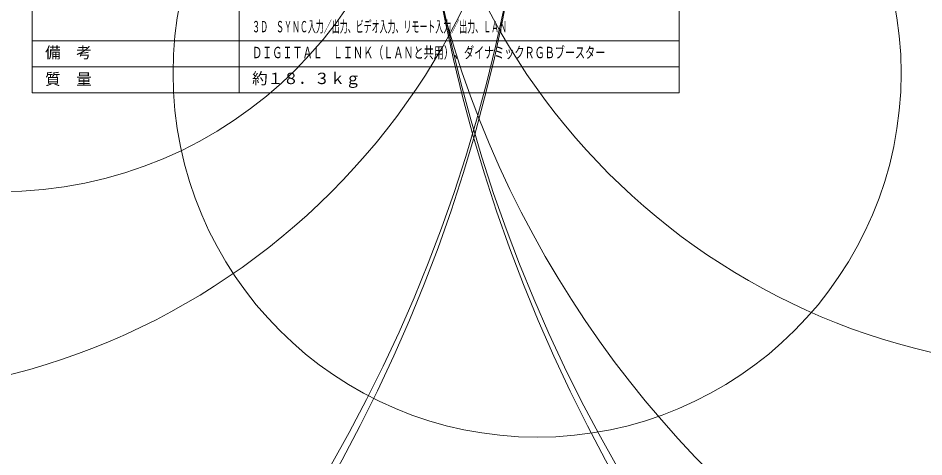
# Model space of a CAD drawing. Units: millimetres, scale not verified. Extents: x -582 to 628, y -289 to 328.
# Drawn here: x -65.2 to 109.8, y -126.9 to -42.1 of the extents above; entities that cross this region are included whole.
import ezdxf
from ezdxf.enums import TextEntityAlignment as Align

# ---------------------------------------------------------------- set-up
doc = ezdxf.new("R2010")
doc.units = ezdxf.units.MM
doc.header["$LTSCALE"] = 0.125
doc.layers.add('0-1_MOJI1', color=7, linetype='Continuous')
doc.layers.add('0-2_WAKU', color=1, linetype='Continuous', lineweight=18)
doc.layers.add('0-4_GAIKEI', color=1, linetype='Continuous', lineweight=18)
doc.styles.add('ＭＳ ゴシック', font='')
doc.styles.get('ＭＳ ゴシック').set_extended_font_data('MS Gothic')

msp = doc.modelspace()

# ---------------------------------------------------------------- linework, layer by layer
at = {"layer": '0-2_WAKU', "color": 4}
for p, q in [((-22.4897, -56.5011), (-22.4897, -1.5011)), ((62.5103, -56.5011), (62.5103, -1.5011))]:
    msp.add_line(p, q, dxfattribs=at)
at = {"layer": '0-2_WAKU'}
for p, q in [((-62.4897, -46.5011), (62.5103, -46.5011)), ((-62.4897, -51.5011), (62.5103, -51.5011))]:
    msp.add_line(p, q, dxfattribs=at)
at = {"layer": '0-2_WAKU', "color": 4}
msp.add_lwpolyline([(-62.4897, -1.5011), (-62.4897, -56.5011), (62.5103, -56.5011)], dxfattribs=at)
at = {"layer": '0-4_GAIKEI'}
for centre, radius in [((-273.7729, 19.5969), 308.4259), ((319.6239, 19.597), 308.584), ((-262.7327, 19.5972), 297.4007), ((308.9245, 19.5976), 297.8996), ((211.4996, 12.1537), 201.537), ((-99.7228, 19.3134), 134.3757), ((140.2867, 19.3164), 129.2616), ((-68.6234, 5.181), 80.8031), ((35.0847, -52.719), 70.3409)]:
    msp.add_circle(centre, radius, dxfattribs=at)

# ---------------------------------------------------------------- texts
at = {"layer": '0-1_MOJI1', "style": 'ＭＳ ゴシック'}
for s, width, p in [('３Ｄ\u3000ＳＹＮＣ入力／出力、ビデオ入力、リモート入力／出力、ＬＡＮ', 0.5, (-19.9897, -45.5011)), ('ＤＩＧＩＴＡＬ\u3000ＬＩＮＫ（ＬＡＮと共用）、ダイナミックＲＧＢブースター', 0.65, (-19.9897, -50.5011))]:
    msp.add_text(s, height=2.199, dxfattribs=dict(at, width=width)).set_placement(p, align=Align.BOTTOM_LEFT)
for s, p in [('備\u3000考\u3000', (-59.9897, -50.5011)), ('質\u3000量', (-59.9897, -55.6331)), ('約１８．３ｋｇ', (-19.9897, -55.5011))]:
    msp.add_text(s, height=2.199, dxfattribs=at).set_placement(p, align=Align.BOTTOM_LEFT)

doc.saveas('drawing.dxf')
